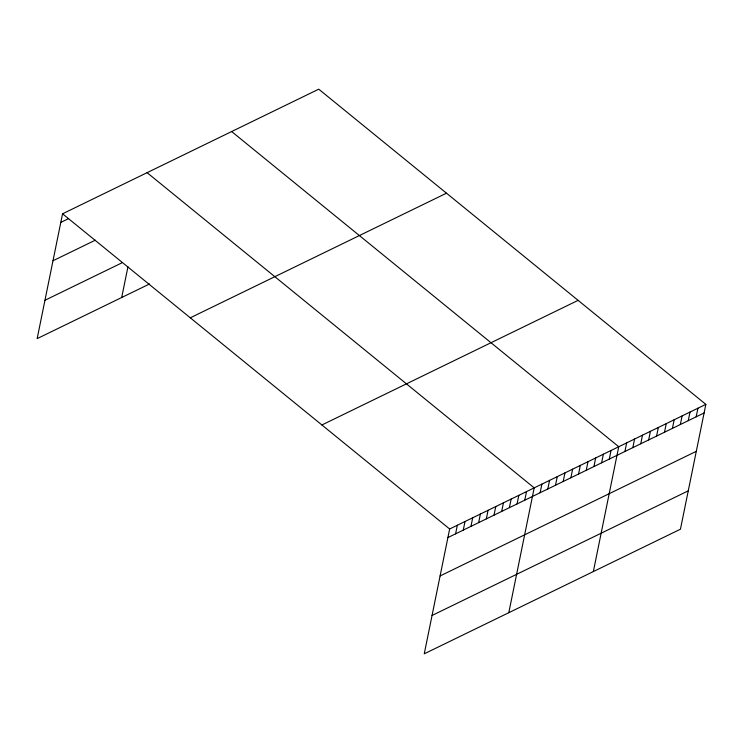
<?xml version="1.0" encoding="UTF-8"?>
<svg xmlns="http://www.w3.org/2000/svg" width="743" height="743" viewBox="0 0 743 743"><rect width="100%" height="100%" fill="white"/><g stroke="black" fill="none" stroke-linecap="round" stroke-linejoin="round"><path stroke-width="1.11" d="M705.85 404.368L449.645 528.988L424.253 653.821L680.449 529.202L705.85 404.368L318.747 89.179L62.551 213.798L37.15 338.632L149.557 283.956M121.694 297.506L127.945 266.821M455.589 533.845L457.335 525.245M463.27 530.103L465.016 521.512M470.96 526.369L472.706 517.769M478.641 522.626L480.396 514.026M486.331 518.893L488.077 510.292M494.011 515.15L495.767 506.55M501.701 511.416L503.448 502.816M509.392 507.673L511.138 499.073M517.072 503.94L518.818 495.34M524.762 500.197L526.508 491.597M508.797 612.696L534.198 487.863L147.095 172.673M540.133 492.72L541.879 484.12M547.814 488.978L549.569 480.387M555.504 485.244L557.25 476.644M563.194 481.501L564.94 472.91M570.875 477.768L572.621 469.167M578.565 474.025L580.311 465.424M586.246 470.291L588.001 461.691M593.936 466.548L595.682 457.948M601.616 462.815L603.372 454.214M609.306 459.072L611.052 450.472M593.341 571.571L618.743 446.738L231.64 131.548M624.909 451.484L626.665 442.884M632.832 447.63L634.578 439.029M640.745 443.775L642.5 435.184M648.667 439.93L650.413 431.33M656.589 436.076L658.335 427.476M664.502 432.222L666.257 423.621M672.424 428.377L674.17 419.776M680.347 424.522L682.093 415.922M688.259 420.668L690.015 412.068M696.182 416.814L697.928 408.213M60.796 222.398L68.486 218.656M52.994 260.756L95.271 240.193M44.951 300.274L121.815 262.892M190.292 317.809L446.497 193.189M321.905 424.968L578.11 300.358M447.899 537.579L704.104 412.969M440.097 575.946L696.293 451.326M432.054 615.464L688.259 490.844M62.551 213.798L449.645 528.988"/></g></svg>
